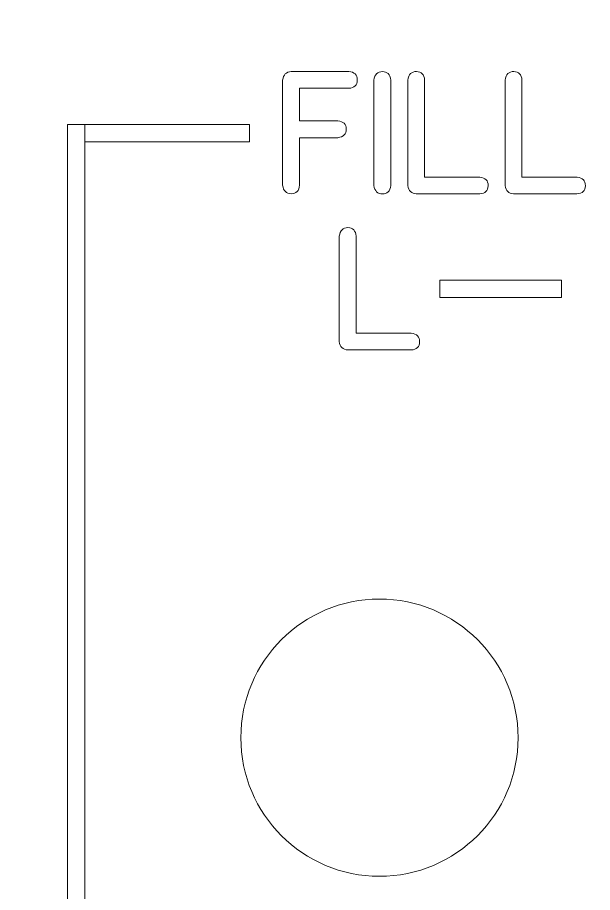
# Model space of a CAD drawing. Header units: millimetres. Extents: x -209 to 236, y -93 to 88.
# Drawn here: x -138.58 to -121.99, y -70.86 to -45.61 of the extents above; entities that cross this region are included whole.
import ezdxf

# ---------------------------------------------------------------- set-up
doc = ezdxf.new("R2010")
doc.units = ezdxf.units.MM
doc.header["$MEASUREMENT"] = 0
doc.layers.add('LED', color=7, linetype='Continuous')

msp = doc.modelspace()

# ---------------------------------------------------------------- linework, layer by layer
at = {"layer": 'LED', "color": 240, "lineweight": 9}
for points in [[(-137.1378, -78.7009), (-136.6378, -78.7009), (-136.6378, -48.7009), (-137.1378, -48.7009), (-137.1378, -78.7009)], [(-136.6378, -49.2009), (-131.8878, -49.2009), (-131.8878, -48.7009), (-136.6378, -48.7009), (-136.6378, -49.2009)]]:
    msp.add_lwpolyline(points, close=True, dxfattribs=at)
at = {"layer": 'LED', "color": 250, "lineweight": 9}
msp.add_ellipse((-128.1377, -66.391), major_axis=(0, 4.0001), ratio=0.999975, dxfattribs=at)
msp.add_open_spline([(-64.1878, 86.0226), (-64.188, 86.4206), (-64.3464, 86.8023), (-64.628, 87.0836), (-64.628, 87.0836), (-64.9097, 87.3649), (-65.2897, 87.5228), (-65.6878, 87.5226), (-65.6878, 87.5226), (-65.6878, 87.5226), (-207.1378, 87.5226), (-207.1378, 87.5226), (-207.1378, 87.5226), (-207.5358, 87.5223), (-207.9175, 87.3639), (-208.1988, 87.0823), (-208.1988, 87.0823), (-208.4801, 86.8006), (-208.638, 86.4206), (-208.6378, 86.0226), (-208.6378, 86.0226), (-208.6378, 86.0226), (-208.6378, 81.5351), (-208.6378, 81.5351), (-208.6378, 81.5351), (-208.6375, 81.137), (-208.4791, 80.7553), (-208.1975, 80.474), (-208.1975, 80.474), (-207.9158, 80.1927), (-207.5358, 80.0348), (-207.1378, 80.0351), (-207.1378, 80.0351), (-207.1378, 80.0351), (-204.6753, 80.0351), (-204.6753, 80.0351), (-204.6753, 80.0351), (-202.5317, 80.0351), (-200.5509, 78.8915), (-199.4791, 77.0351), (-199.4791, 77.0351), (-198.4073, 75.1787), (-198.4073, 72.8915), (-199.4791, 71.0351), (-199.4791, 71.0351), (-200.5509, 69.1787), (-202.5317, 68.0351), (-204.6753, 68.0351), (-204.6753, 68.0351), (-204.6753, 68.0351), (-207.1378, 68.0351), (-207.1378, 68.0351), (-207.1378, 68.0351), (-207.5358, 68.0348), (-207.9175, 67.8764), (-208.1988, 67.5948), (-208.1988, 67.5948), (-208.4801, 67.3131), (-208.638, 66.9331), (-208.6378, 66.5351), (-208.6378, 66.5351), (-208.6378, 66.5351), (-208.6378, 24.3851), (-208.6378, 24.3851), (-208.6378, 24.3851), (-208.6375, 23.987), (-208.4791, 23.6053), (-208.1975, 23.324), (-208.1975, 23.324), (-207.9158, 23.0427), (-207.5358, 22.8848), (-207.1378, 22.8851), (-207.1378, 22.8851), (-207.1378, 22.8851), (-204.6753, 22.8851), (-204.6753, 22.8851), (-204.6753, 22.8851), (-202.5317, 22.8851), (-200.5509, 21.7415), (-199.4791, 19.8851), (-199.4791, 19.8851), (-198.4073, 18.0287), (-198.4073, 15.7415), (-199.4791, 13.8851), (-199.4791, 13.8851), (-200.5509, 12.0287), (-202.5317, 10.8851), (-204.6753, 10.8851), (-204.6753, 10.8851), (-204.6753, 10.8851), (-207.1378, 10.8851), (-207.1378, 10.8851), (-207.1378, 10.8851), (-207.5358, 10.8848), (-207.9175, 10.7264), (-208.1988, 10.4448), (-208.1988, 10.4448), (-208.4801, 10.1631), (-208.638, 9.7831), (-208.6378, 9.3851), (-208.6378, 9.3851), (-208.6378, 9.3851), (-208.6378, -70.8649), (-208.6378, -70.8649), (-208.6378, -70.8649), (-208.6375, -71.263), (-208.4791, -71.6447), (-208.1975, -71.926), (-208.1975, -71.926), (-207.9158, -72.2073), (-207.5358, -72.3652), (-207.1378, -72.3649), (-207.1378, -72.3649), (-207.1378, -72.3649), (-204.6753, -72.3649), (-204.6753, -72.3649), (-204.6753, -72.3649), (-202.5317, -72.3649), (-200.5509, -73.5085), (-199.4791, -75.3649), (-199.4791, -75.3649), (-198.4073, -77.2213), (-198.4073, -79.5085), (-199.4791, -81.3649), (-199.4791, -81.3649), (-200.5509, -83.2213), (-202.5317, -84.3649), (-204.6753, -84.3649), (-204.6753, -84.3649), (-204.6753, -84.3649), (-207.1378, -84.3649), (-207.1378, -84.3649), (-207.1378, -84.3649), (-207.5358, -84.3652), (-207.9175, -84.5236), (-208.1988, -84.8052), (-208.1988, -84.8052), (-208.4801, -85.0869), (-208.638, -85.4669), (-208.6378, -85.8649), (-208.6378, -85.8649), (-208.6378, -85.8649), (-208.6378, -90.3524), (-208.6378, -90.3524), (-208.6378, -90.3524), (-208.6375, -90.7505), (-208.4791, -91.1322), (-208.1975, -91.4135), (-208.1975, -91.4135), (-207.9158, -91.6948), (-207.5358, -91.8527), (-207.1378, -91.8524), (-207.1378, -91.8524), (-207.1378, -91.8524), (-65.6878, -91.8524), (-65.6878, -91.8524), (-65.6878, -91.8524), (-65.2897, -91.8522), (-64.908, -91.6938), (-64.6267, -91.4121), (-64.6267, -91.4121), (-64.3454, -91.1305), (-64.1875, -90.7505), (-64.1878, -90.3524), (-64.1878, -90.3524), (-64.1878, -90.3524), (-64.1878, -85.8649), (-64.1878, -85.8649), (-64.1878, -85.8649), (-64.188, -85.4669), (-64.3464, -85.0852), (-64.628, -84.8039), (-64.628, -84.8039), (-64.9097, -84.5226), (-65.2897, -84.3647), (-65.6878, -84.3649), (-65.6878, -84.3649), (-65.6878, -84.3649), (-68.1503, -84.3649), (-68.1503, -84.3649), (-68.1503, -84.3649), (-69.7406, -84.3659), (-71.2661, -83.7352), (-72.3913, -82.6114), (-72.3913, -82.6114), (-73.5165, -81.4876), (-74.1493, -79.9552), (-74.1503, -78.3649), (-74.1503, -78.3649), (-74.1503, -78.3649), (-74.1503, 16.8851), (-74.1503, 16.8851), (-74.1503, 16.8851), (-74.1513, 18.4754), (-73.5205, 20.0009), (-72.3967, 21.1261), (-72.3967, 21.1261), (-71.2729, 22.2514), (-69.7406, 22.8841), (-68.1503, 22.8851), (-68.1503, 22.8851), (-68.1503, 22.8851), (-65.6878, 22.8851), (-65.6878, 22.8851), (-65.6878, 22.8851), (-65.2897, 22.8853), (-64.908, 23.0437), (-64.6267, 23.3254), (-64.6267, 23.3254), (-64.3454, 23.607), (-64.1875, 23.987), (-64.1878, 24.3851), (-64.1878, 24.3851), (-64.1878, 24.3851), (-64.1878, 66.5351), (-64.1878, 66.5351), (-64.1878, 66.5351), (-64.188, 66.9331), (-64.3464, 67.3148), (-64.628, 67.5961), (-64.628, 67.5961), (-64.9097, 67.8774), (-65.2897, 68.0353), (-65.6878, 68.0351), (-65.6878, 68.0351), (-65.6878, 68.0351), (-68.1503, 68.0351), (-68.1503, 68.0351), (-68.1503, 68.0351), (-70.2939, 68.0351), (-72.2746, 69.1787), (-73.3464, 71.0351), (-73.3464, 71.0351), (-74.4182, 72.8915), (-74.4182, 75.1787), (-73.3464, 77.0351), (-73.3464, 77.0351), (-72.2746, 78.8915), (-70.2939, 80.0351), (-68.1503, 80.0351), (-68.1503, 80.0351), (-68.1503, 80.0351), (-65.6878, 80.0351), (-65.6878, 80.0351), (-65.6878, 80.0351), (-65.2897, 80.0353), (-64.908, 80.1937), (-64.6267, 80.4754), (-64.6267, 80.4754), (-64.3454, 80.757), (-64.1875, 81.137), (-64.1878, 81.5351), (-64.1878, 81.5351), (-64.1878, 81.5351), (-64.1878, 86.0226), (-64.1878, 86.0226)], degree=3, knots=[0, 0, 0, 0, 0.0153846, 0.0153846, 0.0153846, 0.0153846, 0.0307692, 0.0307692, 0.0307692, 0.0307692, 0.0461538, 0.0461538, 0.0461538, 0.0461538, 0.0615385, 0.0615385, 0.0615385, 0.0615385, 0.0769231, 0.0769231, 0.0769231, 0.0769231, 0.0923077, 0.0923077, 0.0923077, 0.0923077, 0.1076923, 0.1076923, 0.1076923, 0.1076923, 0.1230769, 0.1230769, 0.1230769, 0.1230769, 0.1384615, 0.1384615, 0.1384615, 0.1384615, 0.1538462, 0.1538462, 0.1538462, 0.1538462, 0.1692308, 0.1692308, 0.1692308, 0.1692308, 0.1846154, 0.1846154, 0.1846154, 0.1846154, 0.2, 0.2, 0.2, 0.2, 0.2153846, 0.2153846, 0.2153846, 0.2153846, 0.2307692, 0.2307692, 0.2307692, 0.2307692, 0.2461538, 0.2461538, 0.2461538, 0.2461538, 0.2615385, 0.2615385, 0.2615385, 0.2615385, 0.2769231, 0.2769231, 0.2769231, 0.2769231, 0.2923077, 0.2923077, 0.2923077, 0.2923077, 0.3076923, 0.3076923, 0.3076923, 0.3076923, 0.3230769, 0.3230769, 0.3230769, 0.3230769, 0.3384615, 0.3384615, 0.3384615, 0.3384615, 0.3538462, 0.3538462, 0.3538462, 0.3538462, 0.3692308, 0.3692308, 0.3692308, 0.3692308, 0.3846154, 0.3846154, 0.3846154, 0.3846154, 0.4, 0.4, 0.4, 0.4, 0.4153846, 0.4153846, 0.4153846, 0.4153846, 0.4307692, 0.4307692, 0.4307692, 0.4307692, 0.4461538, 0.4461538, 0.4461538, 0.4461538, 0.4615385, 0.4615385, 0.4615385, 0.4615385, 0.4769231, 0.4769231, 0.4769231, 0.4769231, 0.4923077, 0.4923077, 0.4923077, 0.4923077, 0.5076923, 0.5076923, 0.5076923, 0.5076923, 0.5230769, 0.5230769, 0.5230769, 0.5230769, 0.5384615, 0.5384615, 0.5384615, 0.5384615, 0.5538462, 0.5538462, 0.5538462, 0.5538462, 0.5692308, 0.5692308, 0.5692308, 0.5692308, 0.5846154, 0.5846154, 0.5846154, 0.5846154, 0.6, 0.6, 0.6, 0.6, 0.6153846, 0.6153846, 0.6153846, 0.6153846, 0.6307692, 0.6307692, 0.6307692, 0.6307692, 0.6461538, 0.6461538, 0.6461538, 0.6461538, 0.6615385, 0.6615385, 0.6615385, 0.6615385, 0.6769231, 0.6769231, 0.6769231, 0.6769231, 0.6923077, 0.6923077, 0.6923077, 0.6923077, 0.7076923, 0.7076923, 0.7076923, 0.7076923, 0.7230769, 0.7230769, 0.7230769, 0.7230769, 0.7384615, 0.7384615, 0.7384615, 0.7384615, 0.7538462, 0.7538462, 0.7538462, 0.7538462, 0.7692308, 0.7692308, 0.7692308, 0.7692308, 0.7846154, 0.7846154, 0.7846154, 0.7846154, 0.8, 0.8, 0.8, 0.8, 0.8153846, 0.8153846, 0.8153846, 0.8153846, 0.8307692, 0.8307692, 0.8307692, 0.8307692, 0.8461538, 0.8461538, 0.8461538, 0.8461538, 0.8615385, 0.8615385, 0.8615385, 0.8615385, 0.8769231, 0.8769231, 0.8769231, 0.8769231, 0.8923077, 0.8923077, 0.8923077, 0.8923077, 0.9076923, 0.9076923, 0.9076923, 0.9076923, 0.9230769, 0.9230769, 0.9230769, 0.9230769, 0.9384615, 0.9384615, 0.9384615, 0.9384615, 0.9538462, 0.9538462, 0.9538462, 0.9538462, 0.9692308, 0.9692308, 0.9692308, 0.9692308, 1, 1, 1, 1], dxfattribs=at)
at = {"layer": 'LED', "color": 240, "lineweight": 9}
for points, knots in [([(-130.931, -50.4526), (-130.931, -50.4526), (-130.931, -47.4141), (-130.931, -47.4141), (-130.931, -47.4141), (-130.9104, -47.2624), (-130.8287, -47.1807), (-130.6864, -47.1695), (-130.6864, -47.1695), (-130.6864, -47.1695), (-129.019, -47.1695), (-129.019, -47.1695), (-129.019, -47.1695), (-128.8597, -47.1818), (-128.7797, -47.2636), (-128.7797, -47.4135), (-128.7797, -47.4135), (-128.7797, -47.5628), (-128.8608, -47.6434), (-129.0225, -47.6534), (-129.0225, -47.6534), (-129.0225, -47.6534), (-130.4471, -47.6534), (-130.4471, -47.6534), (-130.4471, -47.6534), (-130.4471, -47.6534), (-130.4471, -48.5959), (-130.4471, -48.5959), (-130.4471, -48.5959), (-130.4471, -48.5959), (-129.3359, -48.5959), (-129.3359, -48.5959), (-129.3359, -48.5959), (-129.1777, -48.607), (-129.0972, -48.6846), (-129.0948, -48.8281), (-129.0948, -48.8281), (-129.0925, -48.9716), (-129.173, -49.0556), (-129.3359, -49.0797), (-129.3359, -49.0797), (-129.3359, -49.0797), (-130.4471, -49.0797), (-130.4471, -49.0797), (-130.4471, -49.0797), (-130.4471, -49.0797), (-130.4471, -50.4526), (-130.4471, -50.4526), (-130.4471, -50.4526), (-130.4583, -50.6108), (-130.5365, -50.6913), (-130.6805, -50.6937), (-130.6805, -50.6937), (-130.8246, -50.696), (-130.9081, -50.6155), (-130.931, -50.4526)], [0, 0, 0, 0, 0.0666667, 0.0666667, 0.0666667, 0.0666667, 0.1333333, 0.1333333, 0.1333333, 0.1333333, 0.2, 0.2, 0.2, 0.2, 0.2666667, 0.2666667, 0.2666667, 0.2666667, 0.3333333, 0.3333333, 0.3333333, 0.3333333, 0.4, 0.4, 0.4, 0.4, 0.4666667, 0.4666667, 0.4666667, 0.4666667, 0.5333333, 0.5333333, 0.5333333, 0.5333333, 0.6, 0.6, 0.6, 0.6, 0.6666667, 0.6666667, 0.6666667, 0.6666667, 0.7333333, 0.7333333, 0.7333333, 0.7333333, 0.8, 0.8, 0.8, 0.8, 0.8666667, 0.8666667, 0.8666667, 0.8666667, 1, 1, 1, 1]), ([(-127.8084, -50.4597), (-127.8337, -50.6214), (-127.9154, -50.7019), (-128.0536, -50.7013), (-128.0536, -50.7013), (-128.1924, -50.7007), (-128.2735, -50.6202), (-128.2976, -50.4597), (-128.2976, -50.4597), (-128.2976, -50.4597), (-128.2976, -47.4141), (-128.2976, -47.4141), (-128.2976, -47.4141), (-128.2735, -47.2524), (-128.1924, -47.1707), (-128.0536, -47.1701), (-128.0536, -47.1701), (-127.9154, -47.1695), (-127.8337, -47.2512), (-127.8084, -47.4141), (-127.8084, -47.4141), (-127.8084, -47.4141), (-127.8084, -50.4597), (-127.8084, -50.4597)], [0, 0, 0, 0, 0.1428571, 0.1428571, 0.1428571, 0.1428571, 0.2857143, 0.2857143, 0.2857143, 0.2857143, 0.4285714, 0.4285714, 0.4285714, 0.4285714, 0.5714286, 0.5714286, 0.5714286, 0.5714286, 0.7142857, 0.7142857, 0.7142857, 0.7142857, 1, 1, 1, 1]), ([(-127.0747, -50.699), (-127.2158, -50.6896), (-127.2975, -50.6102), (-127.3193, -50.4597), (-127.3193, -50.4597), (-127.3193, -50.4597), (-127.3193, -47.4141), (-127.3193, -47.4141), (-127.3193, -47.4141), (-127.2952, -47.2489), (-127.2111, -47.1677), (-127.0677, -47.1701), (-127.0677, -47.1701), (-126.9242, -47.173), (-126.846, -47.2548), (-126.8337, -47.4141), (-126.8337, -47.4141), (-126.8337, -47.4141), (-126.8337, -50.218), (-126.8337, -50.218), (-126.8337, -50.218), (-126.8337, -50.218), (-125.2438, -50.2168), (-125.2438, -50.2168), (-125.2438, -50.2168), (-125.0804, -50.2351), (-124.9998, -50.3174), (-125.0016, -50.4638), (-125.0016, -50.4638), (-125.0034, -50.6102), (-125.0845, -50.6884), (-125.2456, -50.699), (-125.2456, -50.699), (-125.2456, -50.699), (-127.0747, -50.699), (-127.0747, -50.699)], [0, 0, 0, 0, 0.1, 0.1, 0.1, 0.1, 0.2, 0.2, 0.2, 0.2, 0.3, 0.3, 0.3, 0.3, 0.4, 0.4, 0.4, 0.4, 0.5, 0.5, 0.5, 0.5, 0.6, 0.6, 0.6, 0.6, 0.7, 0.7, 0.7, 0.7, 0.8, 0.8, 0.8, 0.8, 1, 1, 1, 1]), ([(-124.2672, -50.699), (-124.4083, -50.6896), (-124.49, -50.6102), (-124.5118, -50.4597), (-124.5118, -50.4597), (-124.5118, -50.4597), (-124.5118, -47.4141), (-124.5118, -47.4141), (-124.5118, -47.4141), (-124.4877, -47.2489), (-124.4036, -47.1677), (-124.2602, -47.1701), (-124.2602, -47.1701), (-124.1167, -47.173), (-124.0385, -47.2548), (-124.0262, -47.4141), (-124.0262, -47.4141), (-124.0262, -47.4141), (-124.0262, -50.218), (-124.0262, -50.218), (-124.0262, -50.218), (-124.0262, -50.218), (-122.4363, -50.2168), (-122.4363, -50.2168), (-122.4363, -50.2168), (-122.2729, -50.2351), (-122.1923, -50.3174), (-122.1941, -50.4638), (-122.1941, -50.4638), (-122.1959, -50.6102), (-122.277, -50.6884), (-122.4381, -50.699), (-122.4381, -50.699), (-122.4381, -50.699), (-124.2672, -50.699), (-124.2672, -50.699)], [0, 0, 0, 0, 0.1, 0.1, 0.1, 0.1, 0.2, 0.2, 0.2, 0.2, 0.3, 0.3, 0.3, 0.3, 0.4, 0.4, 0.4, 0.4, 0.5, 0.5, 0.5, 0.5, 0.6, 0.6, 0.6, 0.6, 0.7, 0.7, 0.7, 0.7, 0.8, 0.8, 0.8, 0.8, 1, 1, 1, 1]), ([(-129.0529, -55.2025), (-129.194, -55.1931), (-129.2757, -55.1137), (-129.2975, -54.9632), (-129.2975, -54.9632), (-129.2975, -54.9632), (-129.2975, -51.9176), (-129.2975, -51.9176), (-129.2975, -51.9176), (-129.2734, -51.7524), (-129.1893, -51.6712), (-129.0459, -51.6736), (-129.0459, -51.6736), (-128.9024, -51.6765), (-128.8242, -51.7583), (-128.8119, -51.9176), (-128.8119, -51.9176), (-128.8119, -51.9176), (-128.8119, -54.7215), (-128.8119, -54.7215), (-128.8119, -54.7215), (-128.8119, -54.7215), (-127.222, -54.7203), (-127.222, -54.7203), (-127.222, -54.7203), (-127.0586, -54.7386), (-126.978, -54.8209), (-126.9798, -54.9673), (-126.9798, -54.9673), (-126.9816, -55.1137), (-127.0627, -55.1919), (-127.2238, -55.2025), (-127.2238, -55.2025), (-127.2238, -55.2025), (-129.0529, -55.2025), (-129.0529, -55.2025)], [0, 0, 0, 0, 0.1, 0.1, 0.1, 0.1, 0.2, 0.2, 0.2, 0.2, 0.3, 0.3, 0.3, 0.3, 0.4, 0.4, 0.4, 0.4, 0.5, 0.5, 0.5, 0.5, 0.6, 0.6, 0.6, 0.6, 0.7, 0.7, 0.7, 0.7, 0.8, 0.8, 0.8, 0.8, 1, 1, 1, 1]), ([(-126.3975, -53.6868), (-126.3975, -53.6868), (-126.3975, -53.1868), (-126.3975, -53.1868), (-126.3975, -53.1868), (-126.3975, -53.1868), (-122.887, -53.1868), (-122.887, -53.1868), (-122.887, -53.1868), (-122.887, -53.1868), (-122.887, -53.6868), (-122.887, -53.6868), (-122.887, -53.6868), (-122.887, -53.6868), (-126.3975, -53.6868), (-126.3975, -53.6868)], [0, 0, 0, 0, 0.2, 0.2, 0.2, 0.2, 0.4, 0.4, 0.4, 0.4, 0.6, 0.6, 0.6, 0.6, 1, 1, 1, 1])]:
    msp.add_open_spline(points, degree=3, knots=knots, dxfattribs=at)

doc.saveas('drawing.dxf')
